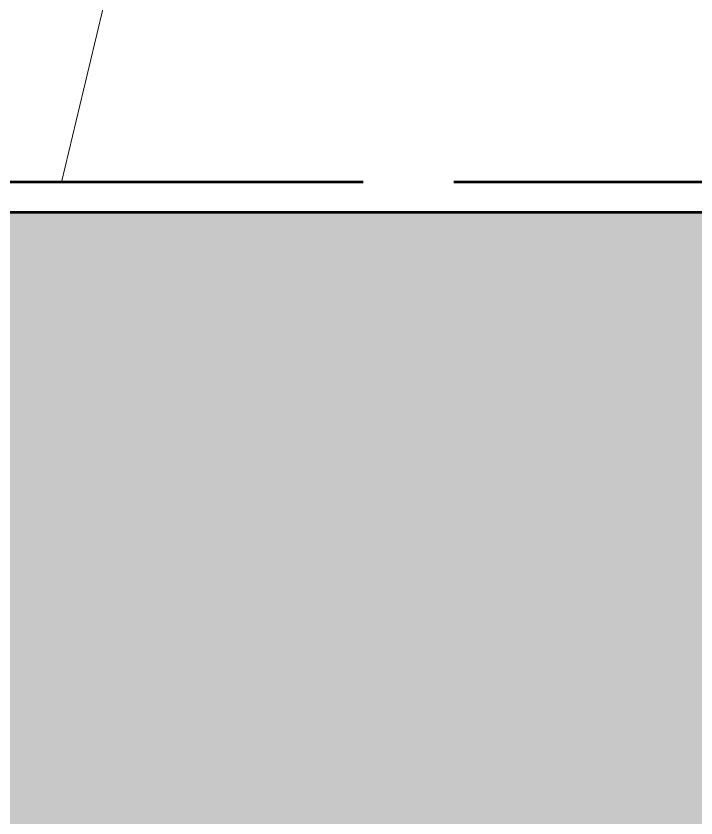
# Model space of a CAD drawing. Header units: millimetres. Extents: x -6059 to 136424, y -4267 to 4144.
# Drawn here: x 39473 to 40267, y 852 to 1790 of the extents above; entities that cross this region are included whole.
import ezdxf

# ---------------------------------------------------------------- set-up
doc = ezdxf.new("R2010")
doc.units = ezdxf.units.MM
doc.linetypes.add('DASH_494_106', pattern=[599.722222, 493.888889, -105.833333])
for name, color, linetype in [('GEOFAB', 5, 'Continuous'), ('LEADERS', 7, 'Continuous'), ('MODULE_ART', 7, 'Continuous'), ('TANK', 7, 'Continuous')]:
    doc.layers.add(name, color=color, linetype=linetype)

# ---------------------------------------------------------------- blocks, each defined once
blk = doc.blocks.new('atlancube_face')
at = {"true_color": 0x000000}
blk.add_solid([(-1.79, -1.79), (1151.79, -1.79), (-1.79, 781.79), (1151.79, 781.79)], dxfattribs=at)

msp = doc.modelspace()

# ---------------------------------------------------------------- linework, layer by layer
at = {"layer": 'GEOFAB', "color": 5, "linetype": 'DASH_494_106', "lineweight": 53}
msp.add_lwpolyline([(-35.28, -35.28), (133435.28, -35.28), (133435.28, 1595.28), (-35.28, 1595.28)], close=True, dxfattribs=at)
at = {"layer": 'LEADERS', "lineweight": 18}
msp.add_line((39773.06, 2632.44), (39526.11, 1595.28), dxfattribs=at)
at = {"layer": 'TANK', "lineweight": 53}
msp.add_lwpolyline([(0, 0), (133400, 0), (133400, 1560), (0, 1560)], close=True, dxfattribs=at)

# ---------------------------------------------------------------- block references
at = {"layer": 'MODULE_ART'}
for p in [(39100, 780), (40250, 780)]:
    msp.add_blockref('atlancube_face', p, dxfattribs=at)

doc.saveas('drawing.dxf')
